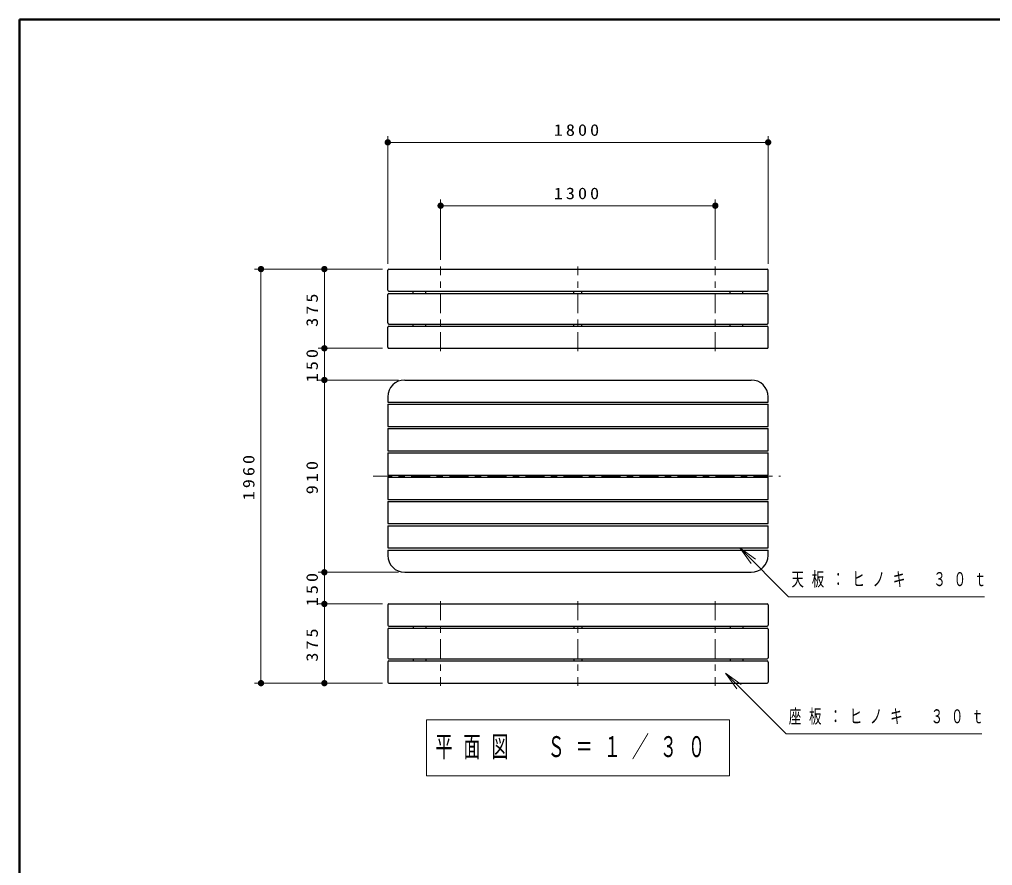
# Model space of a CAD drawing. Units: millimetres on the paper, with parts at other scales. Extents: x -385 to 0, y 0 to 267.
# Drawn here: x -385 to -231.5, y 133.5 to 267 of the extents above; entities that cross this region are included whole.
import ezdxf

# ---------------------------------------------------------------- set-up
doc = ezdxf.new("R2010")
doc.units = ezdxf.units.MM
doc.linetypes.add('USER2', pattern=[6, 3, -1, 1, -1])
doc.layers.add('LY_1', color=7, linetype='Continuous', lineweight=25)
doc.layers.add('LY_2', color=7, linetype='Continuous', lineweight=13)
doc.styles.add('ＭＳ ゴシック', font='')
doc.styles.get('ＭＳ ゴシック').set_extended_font_data('MS Gothic')

# ---------------------------------------------------------------- blocks, each defined once
blk = doc.blocks.new('filled_dot')
at = {"color": 0, "linetype": 'Continuous', "lineweight": -2, "const_width": 1.25}
blk.add_lwpolyline([(-0.625, 0, 1), (0.625, 0, 1)], format="xyb", close=True, dxfattribs=at)

msp = doc.modelspace()

# ---------------------------------------------------------------- linework, layer by layer
at = {"layer": 'LY_1', "lineweight": 13}
for p, q in [((-326.901, 228.444), (-326.901, 248.611)), ((-326.901, 247.611), (-266.901, 247.611)), ((-266.901, 228.444), (-266.901, 248.611)), ((-318.568, 229.046), (-318.568, 238.611)), ((-275.235, 229.046), (-275.235, 238.611)), ((-318.568, 237.611), (-275.235, 237.611)), ((-337.901, 227.611), (-347.901, 227.611)), ((-346.901, 162.278), (-346.901, 227.611)), ((-327.735, 227.611), (-337.901, 227.611)), ((-336.901, 215.111), (-336.901, 227.611)), ((-327.735, 215.111), (-337.901, 215.111)), ((-336.901, 210.111), (-336.901, 215.111)), ((-325.235, 210.111), (-337.901, 210.111)), ((-336.901, 179.778), (-336.901, 210.111)), ((-271.356, 183.611), (-269.235, 181.49)), ((-271.356, 183.611), (-268.881, 181.843)), ((-269.588, 181.136), (-271.356, 183.611)), ((-325.235, 179.778), (-337.901, 179.778)), ((-336.901, 174.778), (-336.901, 179.778)), ((-327.735, 174.778), (-337.901, 174.778)), ((-336.901, 162.278), (-336.901, 174.778)), ((-273.612, 163.836), (-271.491, 161.715)), ((-273.612, 163.836), (-271.138, 162.068)), ((-271.845, 161.361), (-273.612, 163.836)), ((-337.901, 162.278), (-347.901, 162.278)), ((-327.735, 162.278), (-337.901, 162.278)), ((-320.801, 156.474), (-320.801, 147.674)), ((-273.001, 156.474), (-320.801, 156.474)), ((-273.001, 147.674), (-273.001, 156.474)), ((-320.801, 147.674), (-273.001, 147.674))]:
    msp.add_line(p, q, dxfattribs=at)
at = {"layer": 'LY_1'}
for p, q in [((-326.901, 224.278), (-326.901, 227.444)), ((-326.734, 227.611), (-267.068, 227.611)), ((-266.902, 224.278), (-266.902, 227.444)), ((-326.734, 224.111), (-267.068, 224.111)), ((-322.901, 223.778), (-322.901, 224.111)), ((-320.901, 223.778), (-320.901, 224.111)), ((-297.535, 223.778), (-297.535, 224.111)), ((-296.268, 223.778), (-296.268, 224.111)), ((-272.902, 223.778), (-272.902, 224.111)), ((-270.902, 223.778), (-270.902, 224.111)), ((-326.901, 219.111), (-326.901, 223.611)), ((-326.734, 223.778), (-267.068, 223.778)), ((-266.902, 219.111), (-266.902, 223.611)), ((-326.901, 215.278), (-326.901, 218.444)), ((-326.734, 218.944), (-267.068, 218.944)), ((-326.734, 218.611), (-267.068, 218.611)), ((-322.901, 218.611), (-322.901, 218.944)), ((-320.901, 218.611), (-320.901, 218.944)), ((-297.535, 218.611), (-297.535, 218.944)), ((-296.268, 218.611), (-296.268, 218.944)), ((-272.902, 218.611), (-272.902, 218.944)), ((-270.902, 218.611), (-270.902, 218.944)), ((-266.902, 215.278), (-266.902, 218.444)), ((-326.734, 215.111), (-267.068, 215.111)), ((-326.901, 174.611), (-326.901, 171.444)), ((-326.734, 174.777), (-267.068, 174.777)), ((-266.902, 174.611), (-266.902, 171.444)), ((-326.901, 170.778), (-326.901, 166.278)), ((-326.734, 171.278), (-267.068, 171.278)), ((-326.734, 170.944), (-267.068, 170.944)), ((-322.901, 171.278), (-322.901, 170.944)), ((-320.901, 171.278), (-320.901, 170.944)), ((-297.535, 171.278), (-297.535, 170.944)), ((-296.268, 171.278), (-296.268, 170.944)), ((-272.902, 171.278), (-272.902, 170.944)), ((-270.902, 171.278), (-270.902, 170.944)), ((-266.902, 170.778), (-266.902, 166.278)), ((-326.734, 166.111), (-267.068, 166.111)), ((-326.734, 165.778), (-267.068, 165.778)), ((-322.901, 166.111), (-322.901, 165.778)), ((-320.901, 166.111), (-320.901, 165.778)), ((-297.535, 166.111), (-297.535, 165.778)), ((-296.268, 166.111), (-296.268, 165.778)), ((-272.902, 166.111), (-272.902, 165.778)), ((-270.902, 166.111), (-270.902, 165.778)), ((-326.901, 165.611), (-326.901, 162.444)), ((-266.902, 165.611), (-266.902, 162.444)), ((-326.734, 162.278), (-267.068, 162.278))]:
    msp.add_line(p, q, dxfattribs=at)
at = {"layer": 'LY_1', "linetype": 'USER2', "lineweight": 13}
for p, q in [((-318.568, 214.675), (-318.568, 228.046)), ((-296.901, 214.675), (-296.901, 228.046)), ((-275.235, 214.675), (-275.235, 228.046)), ((-329.191, 194.944), (-264.932, 194.944)), ((-318.568, 175.213), (-318.568, 161.842)), ((-296.901, 175.213), (-296.901, 161.842)), ((-275.235, 175.213), (-275.235, 161.842))]:
    msp.add_line(p, q, dxfattribs=at)
at = {"layer": 'LY_1', "color": 21}
for p, q in [((-324.235, 210.111), (-269.568, 210.111)), ((-326.901, 207.444), (-326.901, 206.611)), ((-266.901, 206.611), (-266.901, 207.444)), ((-326.901, 206.611), (-266.901, 206.611)), ((-326.901, 206.278), (-266.901, 206.278)), ((-326.901, 206.278), (-326.901, 202.778)), ((-266.901, 202.778), (-266.901, 206.278)), ((-326.901, 202.778), (-266.901, 202.778)), ((-326.901, 202.444), (-266.901, 202.444)), ((-326.901, 202.444), (-326.901, 198.944)), ((-266.901, 198.944), (-266.901, 202.444)), ((-326.901, 198.944), (-266.901, 198.944)), ((-326.901, 198.611), (-266.901, 198.611)), ((-326.901, 198.611), (-326.901, 195.111)), ((-266.901, 195.111), (-266.901, 198.611)), ((-326.901, 195.111), (-266.901, 195.111)), ((-326.901, 194.778), (-266.901, 194.778)), ((-326.901, 194.778), (-326.901, 191.278)), ((-266.901, 191.278), (-266.901, 194.778)), ((-326.901, 191.278), (-266.901, 191.278)), ((-326.901, 190.944), (-266.901, 190.944)), ((-326.901, 190.944), (-326.901, 187.444)), ((-266.901, 187.444), (-266.901, 190.944)), ((-326.901, 187.444), (-266.901, 187.444)), ((-326.901, 187.111), (-266.901, 187.111)), ((-326.901, 187.111), (-326.901, 183.611)), ((-266.901, 183.611), (-266.901, 187.111)), ((-326.901, 183.611), (-266.901, 183.611)), ((-326.901, 183.278), (-266.901, 183.278)), ((-326.901, 183.278), (-326.901, 182.444)), ((-266.901, 182.444), (-266.901, 183.278)), ((-324.235, 179.778), (-269.568, 179.778))]:
    msp.add_line(p, q, dxfattribs=at)
at = {"layer": 'LY_1', "lineweight": 13}
for points in [[(-271.356, 183.611), (-263.665, 175.919), (-232.776, 175.919)], [(-273.612, 163.836), (-264.056, 154.28), (-233.198, 154.28)]]:
    msp.add_lwpolyline(points, dxfattribs=at)
at = {"layer": 'LY_1'}
for centre, start, end in [((-326.734, 227.444), 90, 180), ((-267.068, 227.444), 0, 90), ((-326.734, 224.278), 180, 270), ((-267.068, 224.278), 270, 0), ((-326.734, 223.611), 90, 180), ((-267.068, 223.611), 0, 90), ((-326.734, 219.111), 180, 270), ((-326.734, 218.444), 90, 180), ((-267.068, 219.111), 270, 0), ((-267.068, 218.444), 0, 90), ((-326.734, 215.278), 180, 270), ((-267.068, 215.278), 270, 0), ((-326.734, 174.611), 90, 180), ((-267.068, 174.611), 0, 90), ((-326.734, 171.444), 180, 270), ((-326.734, 170.778), 90, 180), ((-267.068, 171.444), 270, 0), ((-267.068, 170.778), 0, 90), ((-326.734, 166.278), 180, 270), ((-326.734, 165.611), 90, 180), ((-267.068, 166.278), 270, 0), ((-267.068, 165.611), 0, 90), ((-326.734, 162.444), 180, 270), ((-267.068, 162.444), 270, 0)]:
    msp.add_arc(centre, 0.167, start, end, dxfattribs=at)
at = {"layer": 'LY_1', "color": 21}
for centre, start, end in [((-324.235, 207.444), 90, 180), ((-269.568, 207.444), 0, 90), ((-324.235, 182.444), 180, 270), ((-269.568, 182.444), 270, 0)]:
    msp.add_arc(centre, 2.667, start, end, dxfattribs=at)
at = {"layer": 'LY_2', "lineweight": 50}
for p, q in [((-385, 267), (-385, 0)), ((0, 267), (-385, 267))]:
    msp.add_line(p, q, dxfattribs=at)

# ---------------------------------------------------------------- block references
at = {"layer": 'LY_1', "lineweight": 13, "xscale": 0.4, "yscale": 0.4}
for p in [(-326.901, 247.611), (-318.568, 237.611)]:
    msp.add_blockref('filled_dot', p, dxfattribs=at)
for p, rotation in [((-266.901, 247.611), 180), ((-275.235, 237.611), 180), ((-346.901, 227.611), 270), ((-336.901, 227.611), 270), ((-336.901, 215.111), 90), ((-336.901, 215.111), 270), ((-336.901, 210.111), 90), ((-336.901, 210.111), 270), ((-336.901, 179.778), 90), ((-336.901, 179.778), 270), ((-336.901, 174.778), 90), ((-336.901, 174.778), 270), ((-346.901, 162.278), 90), ((-336.901, 162.278), 90)]:
    msp.add_blockref('filled_dot', p, dxfattribs=dict(at, rotation=rotation))

# ---------------------------------------------------------------- texts
at = {"layer": 'LY_1', "style": 'ＭＳ ゴシック'}
for s, insert, char_height, attachment_point in [('\\T1.33;\\W1.15;1800', (-296.901, 248.611), 1.833, 8), ('\\T1.33;\\W1.15;1300', (-296.901, 238.611), 1.833, 8), ('\\T1.64;\\W0.65;天板：ヒノキ\u3000３０ｔ', (-263.213, 178.569), 2.199, 4), ('\\T1.64;\\W0.65;座板：ヒノキ\u3000３０ｔ', (-263.636, 156.93), 2.199, 4), ('\\T1.64;\\W0.6;平面図\u3000Ｓ＝１／３０', (-319.401, 152.074), 3.299, 4)]:
    msp.add_mtext(s, dxfattribs=dict(at, insert=insert, char_height=char_height, attachment_point=attachment_point))
at = {"layer": 'LY_1', "char_height": 1.833, "attachment_point": 8, "rotation": 90, "style": 'ＭＳ ゴシック'}
for s, insert in [('\\T1.33;\\W1.15;375', (-337.901, 221.361)), ('\\T1.33;\\W1.15;150', (-337.901, 212.611)), ('\\T1.33;\\W1.15;1960', (-347.901, 194.944)), ('\\T1.33;\\W1.15;910', (-337.901, 194.944)), ('\\T1.33;\\W1.15;150', (-337.901, 177.278)), ('\\T1.33;\\W1.15;375', (-337.901, 168.528))]:
    msp.add_mtext(s, dxfattribs=dict(at, insert=insert))

doc.saveas('drawing.dxf')
